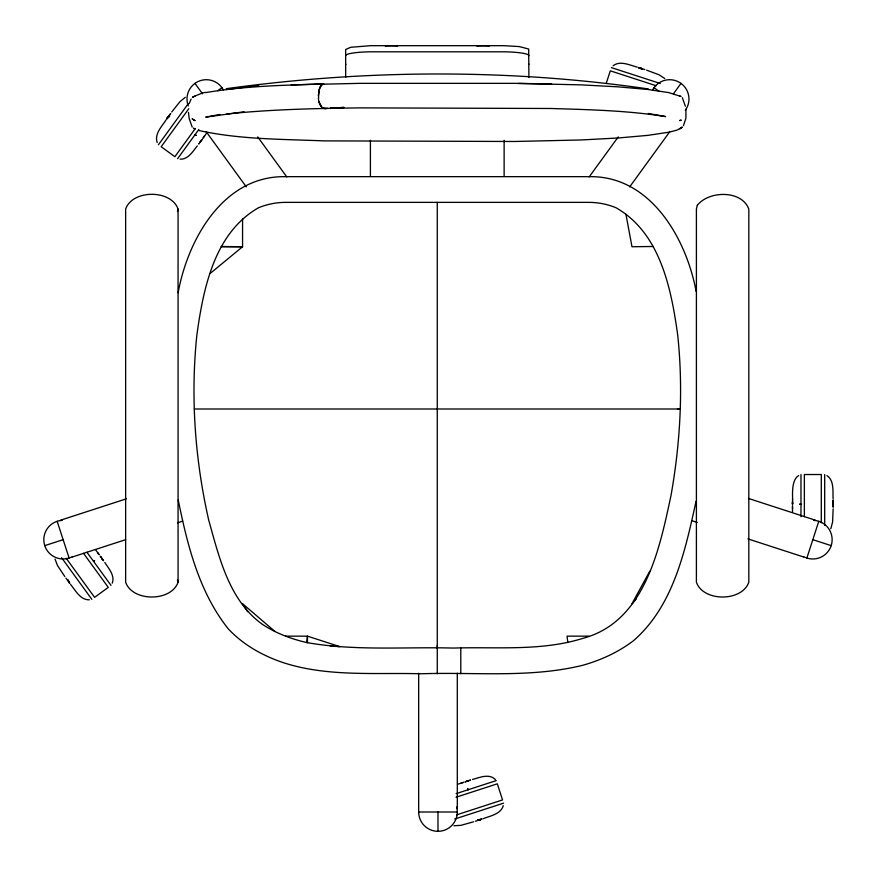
<?xml version="1.0" encoding="UTF-8"?>
<svg xmlns="http://www.w3.org/2000/svg" width="877" height="877" viewBox="0 0 877 877"><rect width="100%" height="100%" fill="white"/><g stroke="black" fill="none" stroke-linecap="round" stroke-linejoin="round"><path stroke-width="1.32" d="M437.272 673.788L437.272 202.368M833.15 502.872L833.15 506.983L833.15 500.394L833.15 501.863M833.15 500.603L833.018 504.242L832.788 502.466M833.139 501.085L833.139 504.242L833.139 500.866M792.501 501.085C793.214 499.846 790.155 480.322 798.673 475.597M833.029 501.885L832.92 504.242L833.117 502.093M832.788 504.242L832.92 502.225M318.472 98.893L319.009 89.586L322.276 84.214L360.019 83.348L514.536 83.348L581.067 84.861L618.022 86.834L647.873 89.476L668.833 92.611L681.056 96.503L679.631 96.064M318.285 95.648L319.864 87.174L320.982 85.332L323.668 83.94C284.291 85.244 244.639 85.946 205.711 92.611C204.999 90.978 185.847 100.449 194.913 96.064M306.764 642.556C291.032 638.927 275.652 633.15 262.157 624.161C229.007 600.328 219.151 557.246 208.704 520.083C194.99 459.581 190.43 396.832 196.854 335.08C203.3 288.566 214.218 233.172 258.419 207.794A71.289 71.289 0 0 1 285.705 202.368L588.851 202.368A71.289 71.289 0 0 1 616.125 207.794C660.326 233.172 671.245 288.566 677.702 335.08C683.358 388.445 680.399 442.523 671.037 495.308C659.46 549.506 644.825 621.881 582.81 638.379C541.021 651.436 496.448 646.667 453.343 648.07C404.56 646.744 355.053 651.151 306.764 642.556L307.465 636.154L285.584 636.154M696.053 501.282C685.178 550.811 673.437 606.128 633.337 640.824C618.197 652.258 600.69 660.282 582.449 665.358C529.796 678.228 474.819 671.957 421.179 673.777C375.334 672.495 327.965 677.055 283.622 662.771C262.925 655.875 243.313 644.946 228.305 628.886C199.013 592.128 187.415 545.143 178.228 499.978M178.119 292.743C187.842 239.268 223.416 175.893 284.861 176.661L589.684 176.661C650.613 175.849 686.274 238.391 696.141 291.471M177.461 211.532L178.064 209.066C171.223 189.388 132.471 189.388 125.641 209.066L125.641 582.24C132.471 601.929 171.223 601.929 178.064 582.24L178.064 209.066M503.288 805.667C500.712 814.371 490.144 815.851 482.843 818.789M606.281 83.216L610.315 70.829L656.215 85.749M806.862 558.035L818.789 521.3M189.18 103.574L191.142 99.09M112.245 583.183C115.172 575.487 108.616 568.482 104.78 562.453M830.826 528.71L832.613 521.947L833.139 508.846M649.758 571.256L631.977 603.705L636.198 599.024M683.402 125.74L685.913 118.307L685.913 109.23M169.678 116.181L169.151 115.808L166.838 118.779L170.664 113.517L166.915 118.669M200.077 142.173C199.539 142.896 201.25 140.561 198.904 143.773M166.038 119.897C161.85 126.562 154.177 133.973 157.202 142.534M203.332 137.7L204.637 135.891M167.65 117.65L166.827 118.79L167.496 117.869M171.76 112.004L179.895 101.721L185.31 97.303M158.43 144.749L188.248 103.705M188.818 108.682L161.171 146.733L174.874 156.698L195.352 128.502M177.614 158.682L198.849 129.456M198.794 143.927L199.222 143.346M202.74 138.5L206.468 133.337M589.158 176.935L618.252 136.889M673.459 93.773L681.001 83.392M629.686 186.867L669.787 131.682M201.907 139.607L200.241 141.91L201.929 139.618L201.118 140.737M167.321 118.154L167.891 117.365M169.151 115.808L168 117.54M197.358 145.878C192.852 151.315 188.237 159.581 180.103 159.165M681.045 128.327L679.631 128.766L682.339 127.121L676.858 130.169L668.833 132.219L647.873 135.365L618.022 137.996L581.067 139.969L514.536 141.482L323.668 140.879C282.076 139.125 239.816 139.542 198.991 130.52M210.118 273.503L242.567 246.744L242.567 218.91M613.089 65.753C620.291 60.239 629.708 65.238 637.338 67.156M217.77 90.693L221.936 87.656M67.957 579.96L68.921 581.835M479.993 819.699L481.616 819.206L475.345 821.234M168.044 117.496L168.877 117.277M470.456 780.091L467.649 781.001L470.291 780.146M479.259 819.962L477.954 820.379L481.528 819.217L480.212 819.655M461.017 783.161L463.144 782.47M468.68 780.673L468.395 780.76M60.392 520.258L126.321 498.827M44.771 545.637L63.133 539.673M72.331 556.994L125.674 539.662M177.527 522.813L182.646 521.146M458.035 784.148L464.086 782.163M465.402 781.736L468.241 780.837L465.402 781.758L466.707 781.308M472.517 779.445C479.686 777.537 489.267 773.207 495.428 779.609M456.15 793.641L496.272 780.607M456.062 797.226L497.314 783.83L502.554 799.934L456.654 814.843M454.703 819.041L503.595 803.157M479.807 819.546L477.844 820.05L479.598 819.491M477.724 819.655L477.921 820.269L480.355 819.535M473.569 821.804L460.951 825.345L453.968 825.739M477.921 820.269L480.782 819.447M477.888 820.17L479.872 819.546M219.82 114.459L205.711 117.145L244.025 111.796M226.233 88.698C365.884 69.415 508.726 68.669 648.311 88.928M226.299 89.52L258.715 85.398M226.672 114.01C270.949 109.362 315.523 108.452 360.019 107.882L550.877 108.485C589.18 109.68 627.713 110.513 665.621 116.586L648.311 113.462M327.724 108.277C321.519 110.623 318.768 103.705 318.472 98.838M326.376 108.331L322.276 107.904L319.009 101.853M89.344 599.824C80.278 600.054 75.597 590.473 70.544 584.433M291.219 84.97L323.668 83.951M653.19 246.492L631.977 246.744L625.937 214.295M551.611 83.951L518.417 83.403M221.245 246.744L242.567 246.744L221.355 246.492M194.332 409L680.212 409L677.482 409M588.971 636.154L567.079 636.154L567.781 642.556M418.669 673.207L418.669 812.003L457.301 812.003M330.289 645.976L339.925 646.667L307.465 636.154L307.465 642.698M639.98 68L638.577 67.551L644.836 69.579M646.612 70.171L658.901 74.72L664.788 78.513M642.161 68.954L639.958 68.121L642.194 68.866L640.374 68.494M611.357 67.606L660.26 83.49M748.432 498.432L815.577 520.258M812.826 539.673L831.199 545.637M692.085 520.752L697.204 522.407M747.917 538.884L803.639 556.994M638.774 67.617L642.227 68.768L638.653 67.584L639.717 67.924M826.978 475.597C834.455 480.739 832.602 491.241 833.139 499.101M654.023 87.656L659.23 91.449M275.016 631.517L242.567 603.705L247.599 611.718M65.907 578.064L69.656 583.216M103.53 560.699L101.798 558.309L103.42 560.546M192.195 127.11L189.18 118.559L188.456 112.431M97.687 552.663L99.265 554.812M68.658 581.846L69.743 583.315L68.91 582.196M102.258 558.945L102.434 559.186M257.706 136.889L286.801 176.935M194.968 83.392L202.51 93.773M206.172 131.682L246.273 186.867M98.838 554.242L95.823 550.131M100.384 556.402L102.138 558.813L100.384 556.402L101.261 557.586M86.933 552.247L111.017 585.397M83.479 553.266L108.277 587.393L94.573 597.347L66.203 558.298M61.62 557.739L91.833 599.342M68.855 581.506L67.814 580.059L68.877 581.561M64.821 576.54L57.553 565.632L55.021 559.109M682.35 97.72L685.375 106.27M57.169 521.3L69.108 558.035M177.461 579.785L178.064 582.24M792.501 506.61L792.512 508.846M460.765 648.07L460.798 673.766M824.687 474.523L824.687 525.246M821.3 522.791L821.3 474.523L804.362 474.523L804.362 516.706M800.975 474.523L800.975 516.706M792.534 511.982L792.501 505.612M792.512 498.914L792.512 499.627M528.897 77.395L528.688 49.046L519.37 46.591L504.132 45.681L370.412 45.681L350.668 47.292L345.659 49.518L345.659 77.395M504.132 140.276L504.132 176.134M457.301 673.207L457.301 808.616M437.985 812.003L437.985 831.319M437.272 645.34L437.272 648.081M370.412 140.276L370.412 176.134M813.834 520.379A19.316 19.316 0 0 1 831.374 545.034A19.316 19.316 0 0 1 803.387 556.522M72.583 556.522A19.316 19.316 0 0 1 44.584 545.034A19.316 19.316 0 0 1 62.124 520.379M456.643 807.004A19.316 19.316 0 0 1 440.506 831.155A19.316 19.316 0 0 1 418.669 812.003M188.281 105.931A19.316 19.316 0 0 1 198.224 81.473A19.316 19.316 0 0 1 223.284 89.794M652.674 89.794A19.316 19.316 0 0 1 679.949 82.679A19.316 19.316 0 0 1 685.277 110.37M345.659 55.646A27.417 3.859 0 0 1 370.412 51.809L504.132 51.809A27.417 3.859 0 0 1 528.897 55.646M345.867 64.449A27.417 3.859 0 0 1 345.659 63.966M528.897 63.966A27.417 3.859 0 0 1 528.688 64.449M385.277 46.042A12.377 1.743 0 0 1 397.654 46.042M476.891 46.042A12.377 1.743 0 0 1 489.278 46.042M792.512 502.762L792.512 504.242L792.512 502.762M792.534 502.093L792.534 504.242L792.523 501.26L792.534 502.093M697.292 205.371L696.404 209.066L696.404 582.24C703.233 601.929 741.986 601.929 748.815 582.24L748.815 209.066C741.789 189.936 708.791 190.484 697.292 205.371M196.064 135.354L195.078 134.641L196.064 135.354M192.26 118.899L194.913 120.598L192.26 118.899M94.53 560.655L93.554 561.368L94.53 560.655M681.012 120.149L679.631 120.598L681.056 120.204M467.704 788.62L468.011 789.782L467.704 788.62M343.948 107.443L330.432 108.145L343.948 107.443M800.975 504.242L799.758 504.176L800.975 504.242M194.913 128.766L193.499 128.327L194.913 128.766"/></g></svg>
